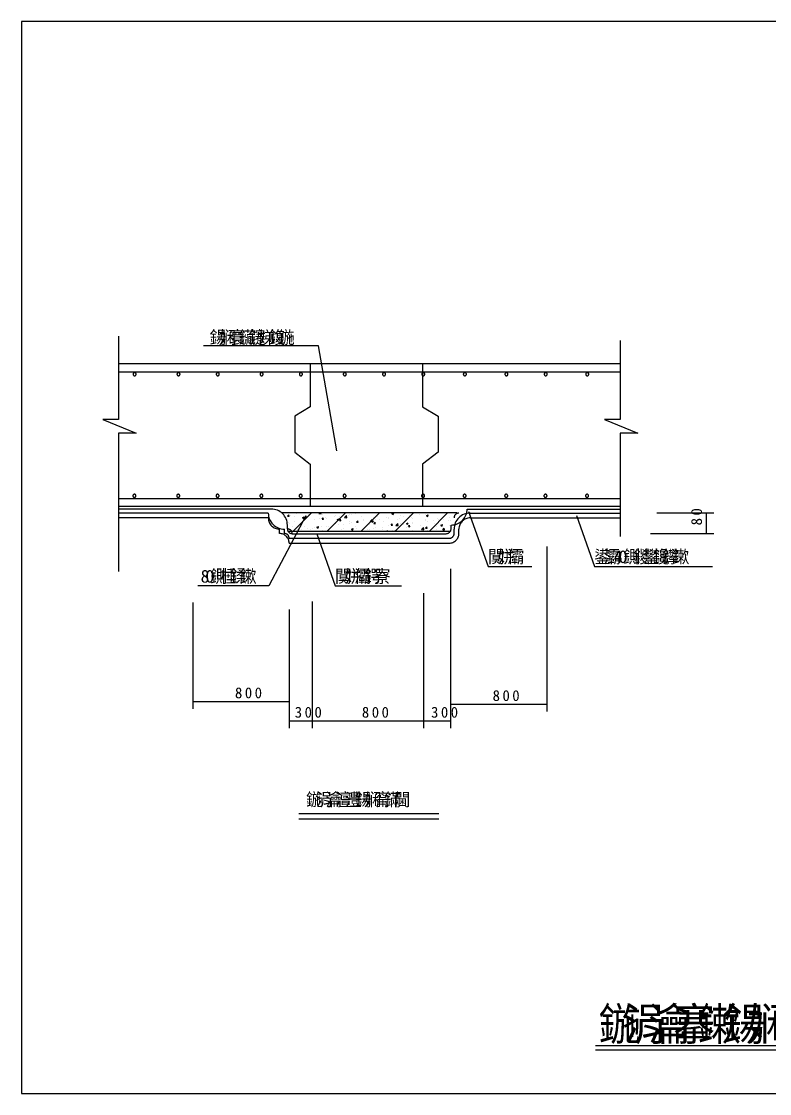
# Model space of a CAD drawing. Header units: metres. Extents: x 0 to 420, y 0 to 297.
# Drawn here: x 0 to 207.2, y 0 to 297 of the extents above; entities that cross this region are included whole.
import ezdxf

# ---------------------------------------------------------------- set-up
doc = ezdxf.new("R2010")
doc.units = ezdxf.units.M

msp = doc.modelspace()

# ---------------------------------------------------------------- linework, layer by layer
for p, q in [((420, 297), (0, 297)), ((0, 297), (0, 0)), ((26.92, 209.78), (26.87, 186.7)), ((165.83, 208.64), (165.83, 186.7)), ((82.3, 207.1), (50.39, 207.1)), ((87.35, 178.01), (82.3, 207.1)), ((26.87, 202.28), (165.83, 202.28)), ((79.99, 202.28), (79.99, 190.22)), ((111.11, 202.28), (111.11, 190.22)), ((26.87, 199.95), (165.83, 199.95)), ((79.99, 190.22), (75.69, 187.67)), ((111.11, 190.22), (115.42, 187.67)), ((75.69, 187.67), (75.69, 177.71)), ((115.42, 187.67), (115.42, 177.71)), ((26.87, 186.7), (22.56, 186.7)), ((22.56, 186.7), (31.73, 182.93)), ((161.51, 186.7), (170.68, 182.93)), ((165.83, 186.7), (161.51, 186.7)), ((26.87, 182.93), (26.87, 144.65)), ((31.73, 182.93), (26.87, 182.93)), ((165.83, 182.93), (165.83, 154.29)), ((170.68, 182.93), (165.83, 182.93)), ((75.69, 177.71), (79.99, 174.34)), ((115.42, 177.71), (111.11, 174.34)), ((79.99, 174.34), (79.99, 162.76)), ((111.11, 174.34), (111.11, 162.76)), ((26.87, 164.85), (165.83, 164.85)), ((26.87, 162.76), (165.83, 162.76)), ((69.21, 161.93), (26.87, 161.93)), ((68.37, 160.8), (26.87, 160.8)), ((120.54, 160.86), (72.1, 160.86)), ((72.72, 160.76), (72.72, 160.76)), ((75.28, 155.79), (80.35, 160.86)), ((75.84, 160.77), (75.84, 160.77)), ((76.27, 160.61), (76.27, 160.61)), ((77.85, 160.76), (77.85, 160.76)), ((79.53, 160.45), (79.53, 160.45)), ((79.83, 160.46), (79.83, 160.46)), ((82.38, 160.72), (82.51, 160.86)), ((82.38, 160.72), (82.97, 160.62)), ((82.97, 160.62), (82.95, 160.86)), ((84.71, 155.79), (89.77, 160.86)), ((91.44, 160.41), (91.44, 160.41)), ((92.56, 160.58), (92.56, 160.58)), ((94.13, 155.79), (99.19, 160.86)), ((94.81, 160.83), (94.81, 160.83)), ((102.57, 160.47), (102.57, 160.47)), ((102.62, 160.64), (103.09, 160.82)), ((102.62, 160.64), (102.95, 160.41)), ((102.95, 160.41), (103.09, 160.82)), ((103.55, 155.79), (108.62, 160.86)), ((108.44, 160.51), (108.44, 160.51)), ((110.13, 160.49), (110.13, 160.49)), ((112.98, 155.79), (118.04, 160.86)), ((120.59, 160.81), (120.63, 160.86)), ((123.43, 161.93), (165.83, 161.93)), ((123.85, 161.28), (129.28, 146.05)), ((124.27, 160.8), (165.83, 160.8)), ((176.02, 160.83), (191.72, 160.83)), ((189.72, 155.15), (189.72, 160.83)), ((68.37, 159.47), (26.87, 159.47)), ((78.77, 160.01), (68.55, 140.67)), ((73.65, 156.44), (73.65, 157.48)), ((73.71, 159.97), (74.04, 160.36)), ((73.71, 159.97), (74.11, 159.94)), ((74.11, 159.94), (74.04, 160.36)), ((74.09, 158.15), (74.09, 158.15)), ((74.31, 158.04), (74.31, 158.04)), ((74.39, 160.26), (74.39, 160.26)), ((75.64, 159.78), (75.64, 159.78)), ((75.76, 158.37), (75.76, 158.37)), ((77.77, 158.54), (77.77, 158.54)), ((77.87, 159.55), (78.34, 159.73)), ((77.87, 159.55), (78.2, 159.33)), ((78.2, 159.33), (78.34, 159.73)), ((78.28, 158.7), (78.28, 158.7)), ((78.49, 159.56), (78.82, 159.94)), ((78.49, 159.56), (78.89, 159.52)), ((78.89, 159.52), (78.82, 159.94)), ((81.19, 159.01), (81.19, 159.01)), ((82.49, 159.25), (82.49, 159.25)), ((83.27, 159.14), (83.6, 159.52)), ((83.27, 159.14), (83.67, 159.1)), ((83.39, 160.31), (83.39, 160.31)), ((83.67, 159.1), (83.6, 159.52)), ((84.16, 159.47), (84.16, 159.47)), ((84.56, 159.44), (84.56, 159.44)), ((86.68, 159.8), (86.68, 159.8)), ((86.94, 160.16), (86.94, 160.16)), ((87.02, 157.81), (87.02, 157.81)), ((87.45, 159.02), (87.91, 159.2)), ((87.45, 159.02), (87.78, 158.8)), ((87.78, 158.8), (87.91, 159.2)), ((87.94, 157.72), (87.94, 157.72)), ((88.02, 159.94), (88.02, 159.94)), ((88.05, 158.72), (88.37, 159.1)), ((88.05, 158.72), (88.45, 158.69)), ((88.45, 158.69), (88.38, 159.1)), ((89.14, 157.73), (89.14, 157.73)), ((89.49, 159.61), (90.01, 160.15)), ((89.49, 159.61), (90.09, 159.52)), ((90.09, 159.52), (90.01, 160.15)), ((90.5, 160.01), (90.5, 160.01)), ((90.8, 157.95), (90.8, 157.95)), ((90.89, 160.36), (90.89, 160.36)), ((90.91, 158.47), (90.91, 158.47)), ((91.36, 158.19), (91.36, 158.19)), ((92.83, 158.3), (93.15, 158.68)), ((92.83, 158.3), (93.23, 158.27)), ((93.23, 158.27), (93.15, 158.68)), ((93.33, 158.28), (93.33, 158.28)), ((94.06, 159.86), (94.06, 159.86)), ((94.73, 158.62), (94.73, 158.62)), ((94.8, 159.14), (94.8, 159.14)), ((96.39, 157.68), (96.39, 157.68)), ((96.6, 158.51), (97.12, 159.05)), ((96.6, 158.51), (97.2, 158.42)), ((97.02, 158.49), (97.49, 158.67)), ((97.02, 158.49), (97.36, 158.26)), ((97.2, 158.42), (97.12, 159.05)), ((97.36, 158.26), (97.49, 158.67)), ((97.54, 158.84), (97.54, 158.84)), ((97.61, 157.88), (97.93, 158.27)), ((97.61, 157.88), (98.01, 157.85)), ((97.62, 159.71), (97.62, 159.71)), ((98.01, 157.85), (97.93, 158.27)), ((98.19, 159.11), (98.19, 159.11)), ((98.68, 159.81), (98.68, 159.81)), ((99.2, 159.06), (99.2, 159.06)), ((100.28, 158.34), (100.28, 158.34)), ((101.17, 159.56), (101.17, 159.56)), ((101.61, 159.58), (101.61, 159.58)), ((101.73, 159.39), (101.73, 159.39)), ((102.39, 157.47), (102.71, 157.85)), ((102.39, 157.47), (102.79, 157.43)), ((102.79, 157.43), (102.71, 157.85)), ((103.72, 157.41), (104.24, 157.95)), ((104.17, 159.01), (104.17, 159.01)), ((104.31, 157.32), (104.24, 157.95)), ((104.73, 159.41), (104.73, 159.41)), ((104.9, 157.79), (104.9, 157.79)), ((104.98, 160.01), (104.98, 160.01)), ((105.85, 157.53), (105.85, 157.53)), ((105.94, 159.94), (105.94, 159.94)), ((106.6, 157.95), (107.07, 158.13)), ((106.6, 157.95), (106.93, 157.73)), ((106.93, 157.73), (107.07, 158.13)), ((107.17, 157.05), (107.49, 157.43)), ((107.57, 157.01), (107.49, 157.43)), ((107.61, 160.16), (107.61, 160.16)), ((108.05, 159.68), (108.05, 159.68)), ((108.29, 159.26), (108.29, 159.26)), ((108.36, 158.29), (108.36, 158.29)), ((108.38, 157.87), (108.38, 157.87)), ((111.78, 158.76), (111.78, 158.76)), ((111.85, 159.11), (111.85, 159.11)), ((111.94, 160.34), (111.94, 160.34)), ((112.2, 160.1), (112.67, 160.28)), ((112.2, 160.1), (112.53, 159.88)), ((112.53, 159.88), (112.67, 160.28)), ((112.58, 158.42), (112.58, 158.42)), ((114.25, 158.64), (114.25, 158.64)), ((114.48, 158.01), (114.48, 158.01)), ((115.14, 159.19), (115.14, 159.19)), ((115.4, 158.96), (115.4, 158.96)), ((116.18, 157.42), (116.64, 157.6)), ((116.18, 157.42), (116.51, 157.2)), ((116.51, 157.2), (116.64, 157.6)), ((116.78, 158.97), (116.78, 158.97)), ((118.37, 158.68), (118.37, 158.68)), ((118.52, 157.47), (118.52, 157.47)), ((118.6, 159.69), (118.6, 159.69)), ((118.96, 158.81), (118.96, 158.81)), ((118.99, 156.44), (118.99, 157.48)), ((124.27, 159.47), (165.83, 159.47)), ((153.7, 160.17), (158.74, 146.05)), ((71.48, 155.15), (71.48, 156.36)), ((72.81, 155.15), (72.81, 156.36)), ((73.82, 155.79), (118.82, 155.79)), ((74.23, 155.82), (74.23, 155.82)), ((74.98, 157.21), (74.98, 157.21)), ((74.98, 155.1), (117.65, 155.1)), ((75.37, 155.8), (75.37, 155.8)), ((76.38, 156.31), (76.38, 156.31)), ((76.53, 156.07), (76.53, 156.07)), ((77.69, 156.32), (77.69, 156.32)), ((78.53, 157.06), (78.53, 157.06)), ((79.25, 156.47), (79.25, 156.47)), ((79.94, 156.16), (79.94, 156.16)), ((80.73, 156.62), (80.73, 156.62)), ((81.11, 156.79), (81.11, 156.79)), ((81.77, 155.1), (86.93, 140.64)), ((81.85, 156.87), (82.31, 157.05)), ((81.85, 156.87), (82.18, 156.65)), ((82.09, 156.91), (82.09, 156.91)), ((82.18, 156.65), (82.31, 157.05)), ((82.4, 156.84), (82.4, 156.84)), ((83.14, 157.14), (83.14, 157.14)), ((83.49, 156.01), (83.49, 156.01)), ((84.48, 157.22), (84.48, 157.22)), ((84.93, 157.18), (84.93, 157.18)), ((85.65, 156.76), (85.65, 156.76)), ((87.05, 155.86), (87.05, 155.86)), ((88.62, 156.34), (88.62, 156.34)), ((89.2, 156.61), (89.2, 156.61)), ((91.28, 155.97), (91.28, 155.97)), ((91.42, 156.34), (91.89, 156.52)), ((91.42, 156.34), (91.76, 156.11)), ((91.76, 156.11), (91.89, 156.52)), ((92.51, 157.01), (92.51, 157.01)), ((92.76, 156.46), (92.76, 156.46)), ((94.65, 156.4), (94.65, 156.4)), ((95.78, 156.21), (95.78, 156.21)), ((96.32, 156.31), (96.32, 156.31)), ((97.45, 156.43), (97.45, 156.43)), ((98.11, 156.9), (98.11, 156.9)), ((99.88, 156.16), (99.88, 156.16)), ((99.98, 156.76), (99.98, 156.76)), ((101, 155.8), (101.47, 155.98)), ((101, 155.8), (101.02, 155.79)), ((101.4, 155.79), (101.47, 155.98)), ((101.53, 157.37), (101.53, 157.37)), ((102.83, 156.01), (102.83, 156.01)), ((103.43, 156.01), (103.43, 156.01)), ((103.72, 157.41), (104.31, 157.32)), ((104.18, 157.31), (104.18, 157.31)), ((106.71, 156.68), (106.71, 156.68)), ((106.99, 155.86), (106.99, 155.86)), ((107.17, 157.05), (107.57, 157.01)), ((108.28, 156.07), (108.28, 156.07)), ((110.6, 157.35), (110.6, 157.35)), ((110.83, 156.3), (111.35, 156.85)), ((110.83, 156.3), (111.42, 156.21)), ((110.83, 155.79), (110.83, 155.79)), ((111.42, 156.21), (111.35, 156.85)), ((111.7, 156.54), (111.7, 156.54)), ((111.95, 156.63), (112.27, 157.01)), ((111.95, 156.63), (112.35, 156.59)), ((112.35, 156.59), (112.27, 157.01)), ((112.5, 156.01), (112.5, 156.01)), ((115.02, 156.34), (115.02, 156.34)), ((115.06, 156.97), (115.06, 156.97)), ((116.73, 156.21), (117.05, 156.59)), ((116.73, 156.21), (117.13, 156.18)), ((117.13, 156.18), (117.05, 156.59)), ((119.83, 155.15), (119.83, 156.36)), ((121.16, 155.15), (121.16, 156.36)), ((174.25, 155.15), (191.72, 155.15)), ((74.15, 153.82), (118.49, 153.82)), ((74.15, 152.48), (118.49, 152.48)), ((145.51, 151.53), (145.51, 105.84)), ((129.27, 146.05), (141.38, 146.05)), ((158.72, 146.05), (191.38, 146.05)), ((118.82, 145.4), (118.82, 105.84)), ((118.82, 145.4), (118.82, 101.23)), ((68.55, 140.67), (48.84, 140.67)), ((86.91, 140.64), (105.23, 140.64)), ((111.37, 138.65), (111.37, 101.23)), ((111.37, 138.62), (111.37, 101.23)), ((47.48, 136.03), (47.48, 106.6)), ((74.15, 134.06), (74.15, 101.23)), ((74.15, 134.06), (74.15, 106.6)), ((80.55, 136.32), (80.55, 101.23)), ((80.55, 136.32), (80.55, 101.23)), ((47.48, 108.6), (74.15, 108.6)), ((118.82, 107.84), (145.51, 107.84)), ((74.15, 103.23), (80.55, 103.23)), ((80.55, 103.23), (111.37, 103.23)), ((111.37, 103.23), (118.82, 103.23)), ((76.87, 77.59), (115.61, 77.59)), ((76.87, 76.06), (115.61, 76.06)), ((158.97, 13.31), (280.94, 13.31)), ((158.97, 12.12), (281.59, 12.12)), ((0, 0), (420, 0))]:
    msp.add_line(p, q)
for points in [[(31.77, 199.28), (31.77, 199.32), (31.77, 199.36), (31.76, 199.4), (31.74, 199.44), (31.72, 199.48), (31.7, 199.52), (31.68, 199.55), (31.65, 199.58), (31.62, 199.61), (31.59, 199.63), (31.55, 199.66), (31.51, 199.67), (31.47, 199.69), (31.43, 199.7), (31.39, 199.7), (31.35, 199.71), (31.31, 199.7), (31.26, 199.7), (31.22, 199.69), (31.18, 199.67), (31.15, 199.66), (31.11, 199.63), (31.08, 199.61), (31.05, 199.58), (31.02, 199.55), (30.99, 199.52), (30.97, 199.48), (30.95, 199.44), (30.94, 199.4), (30.93, 199.36), (30.92, 199.32), (30.92, 199.28), (30.92, 199.24), (30.93, 199.2), (30.94, 199.16), (30.95, 199.12), (30.97, 199.08), (30.99, 199.04), (31.02, 199.01), (31.05, 198.98), (31.08, 198.95), (31.11, 198.92), (31.15, 198.9), (31.18, 198.88), (31.22, 198.87), (31.26, 198.86), (31.31, 198.85), (31.35, 198.85), (31.39, 198.85), (31.43, 198.86), (31.47, 198.87), (31.51, 198.88), (31.55, 198.9), (31.59, 198.92), (31.62, 198.95), (31.65, 198.98), (31.68, 199.01), (31.7, 199.04), (31.72, 199.08), (31.74, 199.12), (31.76, 199.16), (31.77, 199.2), (31.77, 199.24), (31.77, 199.28)], [(43.93, 199.28), (43.92, 199.32), (43.92, 199.36), (43.91, 199.4), (43.89, 199.44), (43.88, 199.48), (43.85, 199.52), (43.83, 199.55), (43.8, 199.58), (43.77, 199.61), (43.74, 199.63), (43.7, 199.66), (43.66, 199.67), (43.62, 199.69), (43.58, 199.7), (43.54, 199.7), (43.5, 199.71), (43.46, 199.7), (43.42, 199.7), (43.38, 199.69), (43.34, 199.67), (43.3, 199.66), (43.26, 199.63), (43.23, 199.61), (43.2, 199.58), (43.17, 199.55), (43.15, 199.52), (43.12, 199.48), (43.11, 199.44), (43.09, 199.4), (43.08, 199.36), (43.08, 199.32), (43.07, 199.28), (43.08, 199.24), (43.08, 199.2), (43.09, 199.16), (43.11, 199.12), (43.12, 199.08), (43.15, 199.04), (43.17, 199.01), (43.2, 198.98), (43.23, 198.95), (43.26, 198.92), (43.3, 198.9), (43.34, 198.88), (43.38, 198.87), (43.42, 198.86), (43.46, 198.85), (43.5, 198.85), (43.54, 198.85), (43.58, 198.86), (43.62, 198.87), (43.66, 198.88), (43.7, 198.9), (43.74, 198.92), (43.77, 198.95), (43.8, 198.98), (43.83, 199.01), (43.85, 199.04), (43.88, 199.08), (43.89, 199.12), (43.91, 199.16), (43.92, 199.2), (43.92, 199.24), (43.93, 199.28)], [(54.8, 199.28), (54.8, 199.32), (54.79, 199.36), (54.78, 199.4), (54.77, 199.44), (54.75, 199.48), (54.73, 199.52), (54.7, 199.55), (54.67, 199.58), (54.64, 199.61), (54.61, 199.63), (54.57, 199.66), (54.54, 199.67), (54.5, 199.69), (54.46, 199.7), (54.41, 199.7), (54.37, 199.71), (54.33, 199.7), (54.29, 199.7), (54.25, 199.69), (54.21, 199.67), (54.17, 199.66), (54.14, 199.63), (54.1, 199.61), (54.07, 199.58), (54.04, 199.55), (54.02, 199.52), (54, 199.48), (53.98, 199.44), (53.96, 199.4), (53.95, 199.36), (53.95, 199.32), (53.95, 199.28), (53.95, 199.24), (53.95, 199.2), (53.96, 199.16), (53.98, 199.12), (54, 199.08), (54.02, 199.04), (54.04, 199.01), (54.07, 198.98), (54.1, 198.95), (54.14, 198.92), (54.17, 198.9), (54.21, 198.88), (54.25, 198.87), (54.29, 198.86), (54.33, 198.85), (54.37, 198.85), (54.41, 198.85), (54.46, 198.86), (54.5, 198.87), (54.54, 198.88), (54.57, 198.9), (54.61, 198.92), (54.64, 198.95), (54.67, 198.98), (54.7, 199.01), (54.73, 199.04), (54.75, 199.08), (54.77, 199.12), (54.78, 199.16), (54.79, 199.2), (54.8, 199.24), (54.8, 199.28)], [(66.95, 199.28), (66.95, 199.32), (66.94, 199.36), (66.93, 199.4), (66.92, 199.44), (66.9, 199.48), (66.88, 199.52), (66.85, 199.55), (66.83, 199.58), (66.8, 199.61), (66.76, 199.63), (66.73, 199.66), (66.69, 199.67), (66.65, 199.69), (66.61, 199.7), (66.57, 199.7), (66.53, 199.71), (66.48, 199.7), (66.44, 199.7), (66.4, 199.69), (66.36, 199.67), (66.32, 199.66), (66.29, 199.63), (66.25, 199.61), (66.22, 199.58), (66.2, 199.55), (66.17, 199.52), (66.15, 199.48), (66.13, 199.44), (66.12, 199.4), (66.11, 199.36), (66.1, 199.32), (66.1, 199.28), (66.1, 199.24), (66.11, 199.2), (66.12, 199.16), (66.13, 199.12), (66.15, 199.08), (66.17, 199.04), (66.2, 199.01), (66.22, 198.98), (66.25, 198.95), (66.29, 198.92), (66.32, 198.9), (66.36, 198.88), (66.4, 198.87), (66.44, 198.86), (66.48, 198.85), (66.53, 198.85), (66.57, 198.85), (66.61, 198.86), (66.65, 198.87), (66.69, 198.88), (66.73, 198.9), (66.76, 198.92), (66.8, 198.95), (66.83, 198.98), (66.85, 199.01), (66.88, 199.04), (66.9, 199.08), (66.92, 199.12), (66.93, 199.16), (66.94, 199.2), (66.95, 199.24), (66.95, 199.28)], [(77.82, 199.28), (77.82, 199.32), (77.82, 199.36), (77.81, 199.4), (77.79, 199.44), (77.77, 199.48), (77.75, 199.52), (77.73, 199.55), (77.7, 199.58), (77.67, 199.61), (77.63, 199.63), (77.6, 199.66), (77.56, 199.67), (77.52, 199.69), (77.48, 199.7), (77.44, 199.7), (77.4, 199.71), (77.36, 199.7), (77.31, 199.7), (77.27, 199.69), (77.23, 199.67), (77.2, 199.66), (77.16, 199.63), (77.13, 199.61), (77.1, 199.58), (77.07, 199.55), (77.04, 199.52), (77.02, 199.48), (77, 199.44), (76.99, 199.4), (76.98, 199.36), (76.97, 199.32), (76.97, 199.28), (76.97, 199.24), (76.98, 199.2), (76.99, 199.16), (77, 199.12), (77.02, 199.08), (77.04, 199.04), (77.07, 199.01), (77.1, 198.98), (77.13, 198.95), (77.16, 198.92), (77.2, 198.9), (77.23, 198.88), (77.27, 198.87), (77.31, 198.86), (77.36, 198.85), (77.4, 198.85), (77.44, 198.85), (77.48, 198.86), (77.52, 198.87), (77.56, 198.88), (77.6, 198.9), (77.63, 198.92), (77.67, 198.95), (77.7, 198.98), (77.73, 199.01), (77.75, 199.04), (77.77, 199.08), (77.79, 199.12), (77.81, 199.16), (77.82, 199.2), (77.82, 199.24), (77.82, 199.28)], [(89.98, 199.28), (89.97, 199.32), (89.97, 199.36), (89.96, 199.4), (89.94, 199.44), (89.93, 199.48), (89.9, 199.52), (89.88, 199.55), (89.85, 199.58), (89.82, 199.61), (89.79, 199.63), (89.75, 199.66), (89.71, 199.67), (89.67, 199.69), (89.63, 199.7), (89.59, 199.7), (89.55, 199.71), (89.51, 199.7), (89.47, 199.7), (89.43, 199.69), (89.39, 199.67), (89.35, 199.66), (89.31, 199.63), (89.28, 199.61), (89.25, 199.58), (89.22, 199.55), (89.2, 199.52), (89.17, 199.48), (89.16, 199.44), (89.14, 199.4), (89.13, 199.36), (89.13, 199.32), (89.12, 199.28), (89.13, 199.24), (89.13, 199.2), (89.14, 199.16), (89.16, 199.12), (89.17, 199.08), (89.2, 199.04), (89.22, 199.01), (89.25, 198.98), (89.28, 198.95), (89.31, 198.92), (89.35, 198.9), (89.39, 198.88), (89.43, 198.87), (89.47, 198.86), (89.51, 198.85), (89.55, 198.85), (89.59, 198.85), (89.63, 198.86), (89.67, 198.87), (89.71, 198.88), (89.75, 198.9), (89.79, 198.92), (89.82, 198.95), (89.85, 198.98), (89.88, 199.01), (89.9, 199.04), (89.93, 199.08), (89.94, 199.12), (89.96, 199.16), (89.97, 199.2), (89.97, 199.24), (89.98, 199.28)], [(100.85, 199.28), (100.85, 199.32), (100.84, 199.36), (100.83, 199.4), (100.82, 199.44), (100.8, 199.48), (100.78, 199.52), (100.75, 199.55), (100.72, 199.58), (100.69, 199.61), (100.66, 199.63), (100.62, 199.66), (100.59, 199.67), (100.55, 199.69), (100.51, 199.7), (100.46, 199.7), (100.42, 199.71), (100.38, 199.7), (100.34, 199.7), (100.3, 199.69), (100.26, 199.67), (100.22, 199.66), (100.19, 199.63), (100.15, 199.61), (100.12, 199.58), (100.09, 199.55), (100.07, 199.52), (100.05, 199.48), (100.03, 199.44), (100.01, 199.4), (100, 199.36), (100, 199.32), (100, 199.28), (100, 199.24), (100, 199.2), (100.01, 199.16), (100.03, 199.12), (100.05, 199.08), (100.07, 199.04), (100.09, 199.01), (100.12, 198.98), (100.15, 198.95), (100.19, 198.92), (100.22, 198.9), (100.26, 198.88), (100.3, 198.87), (100.34, 198.86), (100.38, 198.85), (100.42, 198.85), (100.46, 198.85), (100.51, 198.86), (100.55, 198.87), (100.59, 198.88), (100.62, 198.9), (100.66, 198.92), (100.69, 198.95), (100.72, 198.98), (100.75, 199.01), (100.78, 199.04), (100.8, 199.08), (100.82, 199.12), (100.83, 199.16), (100.84, 199.2), (100.85, 199.24), (100.85, 199.28)], [(111.72, 199.28), (111.72, 199.32), (111.71, 199.36), (111.7, 199.4), (111.69, 199.44), (111.67, 199.48), (111.65, 199.52), (111.63, 199.55), (111.6, 199.58), (111.57, 199.61), (111.53, 199.63), (111.5, 199.66), (111.46, 199.67), (111.42, 199.69), (111.38, 199.7), (111.34, 199.7), (111.3, 199.71), (111.25, 199.7), (111.21, 199.7), (111.17, 199.69), (111.13, 199.67), (111.09, 199.66), (111.06, 199.63), (111.02, 199.61), (110.99, 199.58), (110.97, 199.55), (110.94, 199.52), (110.92, 199.48), (110.9, 199.44), (110.89, 199.4), (110.88, 199.36), (110.87, 199.32), (110.87, 199.28), (110.87, 199.24), (110.88, 199.2), (110.89, 199.16), (110.9, 199.12), (110.92, 199.08), (110.94, 199.04), (110.97, 199.01), (110.99, 198.98), (111.02, 198.95), (111.06, 198.92), (111.09, 198.9), (111.13, 198.88), (111.17, 198.87), (111.21, 198.86), (111.25, 198.85), (111.3, 198.85), (111.34, 198.85), (111.38, 198.86), (111.42, 198.87), (111.46, 198.88), (111.5, 198.9), (111.53, 198.92), (111.57, 198.95), (111.6, 198.98), (111.63, 199.01), (111.65, 199.04), (111.67, 199.08), (111.69, 199.12), (111.7, 199.16), (111.71, 199.2), (111.72, 199.24), (111.72, 199.28)], [(123.23, 199.28), (123.23, 199.32), (123.23, 199.36), (123.22, 199.4), (123.2, 199.44), (123.18, 199.48), (123.16, 199.52), (123.14, 199.55), (123.11, 199.58), (123.08, 199.61), (123.04, 199.63), (123.01, 199.66), (122.97, 199.67), (122.93, 199.69), (122.89, 199.7), (122.85, 199.7), (122.81, 199.71), (122.77, 199.7), (122.72, 199.7), (122.68, 199.69), (122.64, 199.67), (122.61, 199.66), (122.57, 199.63), (122.54, 199.61), (122.51, 199.58), (122.48, 199.55), (122.45, 199.52), (122.43, 199.48), (122.41, 199.44), (122.4, 199.4), (122.39, 199.36), (122.38, 199.32), (122.38, 199.28), (122.38, 199.24), (122.39, 199.2), (122.4, 199.16), (122.41, 199.12), (122.43, 199.08), (122.45, 199.04), (122.48, 199.01), (122.51, 198.98), (122.54, 198.95), (122.57, 198.92), (122.61, 198.9), (122.64, 198.88), (122.68, 198.87), (122.72, 198.86), (122.77, 198.85), (122.81, 198.85), (122.85, 198.85), (122.89, 198.86), (122.93, 198.87), (122.97, 198.88), (123.01, 198.9), (123.04, 198.92), (123.08, 198.95), (123.11, 198.98), (123.14, 199.01), (123.16, 199.04), (123.18, 199.08), (123.2, 199.12), (123.22, 199.16), (123.23, 199.2), (123.23, 199.24), (123.23, 199.28)], [(134.75, 199.28), (134.74, 199.32), (134.74, 199.36), (134.73, 199.4), (134.71, 199.44), (134.7, 199.48), (134.68, 199.52), (134.65, 199.55), (134.62, 199.58), (134.59, 199.61), (134.56, 199.63), (134.52, 199.66), (134.48, 199.67), (134.44, 199.69), (134.4, 199.7), (134.36, 199.7), (134.32, 199.71), (134.28, 199.7), (134.24, 199.7), (134.2, 199.69), (134.16, 199.67), (134.12, 199.66), (134.08, 199.63), (134.05, 199.61), (134.02, 199.58), (133.99, 199.55), (133.97, 199.52), (133.94, 199.48), (133.93, 199.44), (133.91, 199.4), (133.9, 199.36), (133.9, 199.32), (133.89, 199.28), (133.9, 199.24), (133.9, 199.2), (133.91, 199.16), (133.93, 199.12), (133.94, 199.08), (133.97, 199.04), (133.99, 199.01), (134.02, 198.98), (134.05, 198.95), (134.08, 198.92), (134.12, 198.9), (134.16, 198.88), (134.2, 198.87), (134.24, 198.86), (134.28, 198.85), (134.32, 198.85), (134.36, 198.85), (134.4, 198.86), (134.44, 198.87), (134.48, 198.88), (134.52, 198.9), (134.56, 198.92), (134.59, 198.95), (134.62, 198.98), (134.65, 199.01), (134.68, 199.04), (134.7, 199.08), (134.71, 199.12), (134.73, 199.16), (134.74, 199.2), (134.74, 199.24), (134.75, 199.28)], [(145.62, 199.28), (145.62, 199.32), (145.61, 199.36), (145.6, 199.4), (145.59, 199.44), (145.57, 199.48), (145.55, 199.52), (145.52, 199.55), (145.49, 199.58), (145.46, 199.61), (145.43, 199.63), (145.39, 199.66), (145.36, 199.67), (145.32, 199.69), (145.28, 199.7), (145.24, 199.7), (145.19, 199.71), (145.15, 199.7), (145.11, 199.7), (145.07, 199.69), (145.03, 199.67), (144.99, 199.66), (144.96, 199.63), (144.92, 199.61), (144.89, 199.58), (144.86, 199.55), (144.84, 199.52), (144.82, 199.48), (144.8, 199.44), (144.78, 199.4), (144.77, 199.36), (144.77, 199.32), (144.77, 199.28), (144.77, 199.24), (144.77, 199.2), (144.78, 199.16), (144.8, 199.12), (144.82, 199.08), (144.84, 199.04), (144.86, 199.01), (144.89, 198.98), (144.92, 198.95), (144.96, 198.92), (144.99, 198.9), (145.03, 198.88), (145.07, 198.87), (145.11, 198.86), (145.15, 198.85), (145.19, 198.85), (145.24, 198.85), (145.28, 198.86), (145.32, 198.87), (145.36, 198.88), (145.39, 198.9), (145.43, 198.92), (145.46, 198.95), (145.49, 198.98), (145.52, 199.01), (145.55, 199.04), (145.57, 199.08), (145.59, 199.12), (145.6, 199.16), (145.61, 199.2), (145.62, 199.24), (145.62, 199.28)], [(157.13, 199.28), (157.13, 199.32), (157.12, 199.36), (157.11, 199.4), (157.1, 199.44), (157.08, 199.48), (157.06, 199.52), (157.04, 199.55), (157.01, 199.58), (156.98, 199.61), (156.94, 199.63), (156.91, 199.66), (156.87, 199.67), (156.83, 199.69), (156.79, 199.7), (156.75, 199.7), (156.71, 199.71), (156.66, 199.7), (156.62, 199.7), (156.58, 199.69), (156.54, 199.67), (156.5, 199.66), (156.47, 199.63), (156.43, 199.61), (156.4, 199.58), (156.38, 199.55), (156.35, 199.52), (156.33, 199.48), (156.31, 199.44), (156.3, 199.4), (156.29, 199.36), (156.28, 199.32), (156.28, 199.28), (156.28, 199.24), (156.29, 199.2), (156.3, 199.16), (156.31, 199.12), (156.33, 199.08), (156.35, 199.04), (156.38, 199.01), (156.4, 198.98), (156.43, 198.95), (156.47, 198.92), (156.5, 198.9), (156.54, 198.88), (156.58, 198.87), (156.62, 198.86), (156.66, 198.85), (156.71, 198.85), (156.75, 198.85), (156.79, 198.86), (156.83, 198.87), (156.87, 198.88), (156.91, 198.9), (156.94, 198.92), (156.98, 198.95), (157.01, 198.98), (157.04, 199.01), (157.06, 199.04), (157.08, 199.08), (157.1, 199.12), (157.11, 199.16), (157.12, 199.2), (157.13, 199.24), (157.13, 199.28)], [(31.71, 165.59), (31.71, 165.63), (31.71, 165.67), (31.7, 165.71), (31.68, 165.75), (31.66, 165.79), (31.64, 165.82), (31.62, 165.86), (31.59, 165.89), (31.56, 165.92), (31.52, 165.94), (31.49, 165.96), (31.45, 165.98), (31.41, 165.99), (31.37, 166), (31.33, 166.01), (31.29, 166.01), (31.25, 166.01), (31.2, 166), (31.16, 165.99), (31.12, 165.98), (31.09, 165.96), (31.05, 165.94), (31.02, 165.92), (30.99, 165.89), (30.96, 165.86), (30.93, 165.82), (30.91, 165.79), (30.89, 165.75), (30.88, 165.71), (30.87, 165.67), (30.86, 165.63), (30.86, 165.59), (30.86, 165.54), (30.87, 165.5), (30.88, 165.46), (30.89, 165.42), (30.91, 165.38), (30.93, 165.35), (30.96, 165.31), (30.99, 165.28), (31.02, 165.26), (31.05, 165.23), (31.09, 165.21), (31.12, 165.19), (31.16, 165.18), (31.2, 165.17), (31.25, 165.16), (31.29, 165.16), (31.33, 165.16), (31.37, 165.17), (31.41, 165.18), (31.45, 165.19), (31.49, 165.21), (31.52, 165.23), (31.56, 165.26), (31.59, 165.28), (31.62, 165.31), (31.64, 165.35), (31.66, 165.38), (31.68, 165.42), (31.7, 165.46), (31.71, 165.5), (31.71, 165.54), (31.71, 165.59)], [(43.87, 165.59), (43.86, 165.63), (43.86, 165.67), (43.85, 165.71), (43.83, 165.75), (43.82, 165.79), (43.79, 165.82), (43.77, 165.86), (43.74, 165.89), (43.71, 165.92), (43.68, 165.94), (43.64, 165.96), (43.6, 165.98), (43.56, 165.99), (43.52, 166), (43.48, 166.01), (43.44, 166.01), (43.4, 166.01), (43.36, 166), (43.32, 165.99), (43.28, 165.98), (43.24, 165.96), (43.2, 165.94), (43.17, 165.92), (43.14, 165.89), (43.11, 165.86), (43.08, 165.82), (43.06, 165.79), (43.04, 165.75), (43.03, 165.71), (43.02, 165.67), (43.01, 165.63), (43.01, 165.59), (43.01, 165.54), (43.02, 165.5), (43.03, 165.46), (43.04, 165.42), (43.06, 165.38), (43.08, 165.35), (43.11, 165.31), (43.14, 165.28), (43.17, 165.26), (43.2, 165.23), (43.24, 165.21), (43.28, 165.19), (43.32, 165.18), (43.36, 165.17), (43.4, 165.16), (43.44, 165.16), (43.48, 165.16), (43.52, 165.17), (43.56, 165.18), (43.6, 165.19), (43.64, 165.21), (43.68, 165.23), (43.71, 165.26), (43.74, 165.28), (43.77, 165.31), (43.79, 165.35), (43.82, 165.38), (43.83, 165.42), (43.85, 165.46), (43.86, 165.5), (43.86, 165.54), (43.87, 165.59)], [(54.74, 165.59), (54.74, 165.63), (54.73, 165.67), (54.72, 165.71), (54.71, 165.75), (54.69, 165.79), (54.67, 165.82), (54.64, 165.86), (54.61, 165.89), (54.58, 165.92), (54.55, 165.94), (54.51, 165.96), (54.47, 165.98), (54.44, 165.99), (54.39, 166), (54.35, 166.01), (54.31, 166.01), (54.27, 166.01), (54.23, 166), (54.19, 165.99), (54.15, 165.98), (54.11, 165.96), (54.07, 165.94), (54.04, 165.92), (54.01, 165.89), (53.98, 165.86), (53.96, 165.82), (53.94, 165.79), (53.92, 165.75), (53.9, 165.71), (53.89, 165.67), (53.89, 165.63), (53.89, 165.59), (53.89, 165.54), (53.89, 165.5), (53.9, 165.46), (53.92, 165.42), (53.94, 165.38), (53.96, 165.35), (53.98, 165.31), (54.01, 165.28), (54.04, 165.26), (54.07, 165.23), (54.11, 165.21), (54.15, 165.19), (54.19, 165.18), (54.23, 165.17), (54.27, 165.16), (54.31, 165.16), (54.35, 165.16), (54.39, 165.17), (54.44, 165.18), (54.47, 165.19), (54.51, 165.21), (54.55, 165.23), (54.58, 165.26), (54.61, 165.28), (54.64, 165.31), (54.67, 165.35), (54.69, 165.38), (54.71, 165.42), (54.72, 165.46), (54.73, 165.5), (54.74, 165.54), (54.74, 165.59)], [(66.89, 165.59), (66.89, 165.63), (66.88, 165.67), (66.87, 165.71), (66.86, 165.75), (66.84, 165.79), (66.82, 165.82), (66.79, 165.86), (66.77, 165.89), (66.73, 165.92), (66.7, 165.94), (66.66, 165.96), (66.63, 165.98), (66.59, 165.99), (66.55, 166), (66.51, 166.01), (66.46, 166.01), (66.42, 166.01), (66.38, 166), (66.34, 165.99), (66.3, 165.98), (66.26, 165.96), (66.23, 165.94), (66.19, 165.92), (66.16, 165.89), (66.13, 165.86), (66.11, 165.82), (66.09, 165.79), (66.07, 165.75), (66.06, 165.71), (66.05, 165.67), (66.04, 165.63), (66.04, 165.59), (66.04, 165.54), (66.05, 165.5), (66.06, 165.46), (66.07, 165.42), (66.09, 165.38), (66.11, 165.35), (66.13, 165.31), (66.16, 165.28), (66.19, 165.26), (66.23, 165.23), (66.26, 165.21), (66.3, 165.19), (66.34, 165.18), (66.38, 165.17), (66.42, 165.16), (66.46, 165.16), (66.51, 165.16), (66.55, 165.17), (66.59, 165.18), (66.63, 165.19), (66.66, 165.21), (66.7, 165.23), (66.73, 165.26), (66.77, 165.28), (66.79, 165.31), (66.82, 165.35), (66.84, 165.38), (66.86, 165.42), (66.87, 165.46), (66.88, 165.5), (66.89, 165.54), (66.89, 165.59)], [(77.76, 165.59), (77.76, 165.63), (77.75, 165.67), (77.74, 165.71), (77.73, 165.75), (77.71, 165.79), (77.69, 165.82), (77.67, 165.86), (77.64, 165.89), (77.61, 165.92), (77.57, 165.94), (77.54, 165.96), (77.5, 165.98), (77.46, 165.99), (77.42, 166), (77.38, 166.01), (77.34, 166.01), (77.29, 166.01), (77.25, 166), (77.21, 165.99), (77.17, 165.98), (77.14, 165.96), (77.1, 165.94), (77.07, 165.92), (77.03, 165.89), (77.01, 165.86), (76.98, 165.82), (76.96, 165.79), (76.94, 165.75), (76.93, 165.71), (76.92, 165.67), (76.91, 165.63), (76.91, 165.59), (76.91, 165.54), (76.92, 165.5), (76.93, 165.46), (76.94, 165.42), (76.96, 165.38), (76.98, 165.35), (77.01, 165.31), (77.03, 165.28), (77.07, 165.26), (77.1, 165.23), (77.14, 165.21), (77.17, 165.19), (77.21, 165.18), (77.25, 165.17), (77.29, 165.16), (77.34, 165.16), (77.38, 165.16), (77.42, 165.17), (77.46, 165.18), (77.5, 165.19), (77.54, 165.21), (77.57, 165.23), (77.61, 165.26), (77.64, 165.28), (77.67, 165.31), (77.69, 165.35), (77.71, 165.38), (77.73, 165.42), (77.74, 165.46), (77.75, 165.5), (77.76, 165.54), (77.76, 165.59)], [(89.92, 165.59), (89.91, 165.63), (89.91, 165.67), (89.9, 165.71), (89.88, 165.75), (89.86, 165.79), (89.84, 165.82), (89.82, 165.86), (89.79, 165.89), (89.76, 165.92), (89.73, 165.94), (89.69, 165.96), (89.65, 165.98), (89.61, 165.99), (89.57, 166), (89.53, 166.01), (89.49, 166.01), (89.45, 166.01), (89.41, 166), (89.36, 165.99), (89.33, 165.98), (89.29, 165.96), (89.25, 165.94), (89.22, 165.92), (89.19, 165.89), (89.16, 165.86), (89.13, 165.82), (89.11, 165.79), (89.09, 165.75), (89.08, 165.71), (89.07, 165.67), (89.06, 165.63), (89.06, 165.59), (89.06, 165.54), (89.07, 165.5), (89.08, 165.46), (89.09, 165.42), (89.11, 165.38), (89.13, 165.35), (89.16, 165.31), (89.19, 165.28), (89.22, 165.26), (89.25, 165.23), (89.29, 165.21), (89.33, 165.19), (89.36, 165.18), (89.41, 165.17), (89.45, 165.16), (89.49, 165.16), (89.53, 165.16), (89.57, 165.17), (89.61, 165.18), (89.65, 165.19), (89.69, 165.21), (89.73, 165.23), (89.76, 165.26), (89.79, 165.28), (89.82, 165.31), (89.84, 165.35), (89.86, 165.38), (89.88, 165.42), (89.9, 165.46), (89.91, 165.5), (89.91, 165.54), (89.92, 165.59)], [(100.79, 165.59), (100.79, 165.63), (100.78, 165.67), (100.77, 165.71), (100.76, 165.75), (100.74, 165.79), (100.72, 165.82), (100.69, 165.86), (100.66, 165.89), (100.63, 165.92), (100.6, 165.94), (100.56, 165.96), (100.52, 165.98), (100.49, 165.99), (100.44, 166), (100.4, 166.01), (100.36, 166.01), (100.32, 166.01), (100.28, 166), (100.24, 165.99), (100.2, 165.98), (100.16, 165.96), (100.12, 165.94), (100.09, 165.92), (100.06, 165.89), (100.03, 165.86), (100.01, 165.82), (99.99, 165.79), (99.97, 165.75), (99.95, 165.71), (99.94, 165.67), (99.94, 165.63), (99.93, 165.59), (99.94, 165.54), (99.94, 165.5), (99.95, 165.46), (99.97, 165.42), (99.99, 165.38), (100.01, 165.35), (100.03, 165.31), (100.06, 165.28), (100.09, 165.26), (100.12, 165.23), (100.16, 165.21), (100.2, 165.19), (100.24, 165.18), (100.28, 165.17), (100.32, 165.16), (100.36, 165.16), (100.4, 165.16), (100.44, 165.17), (100.49, 165.18), (100.52, 165.19), (100.56, 165.21), (100.6, 165.23), (100.63, 165.26), (100.66, 165.28), (100.69, 165.31), (100.72, 165.35), (100.74, 165.38), (100.76, 165.42), (100.77, 165.46), (100.78, 165.5), (100.79, 165.54), (100.79, 165.59)], [(111.66, 165.59), (111.66, 165.63), (111.65, 165.67), (111.64, 165.71), (111.63, 165.75), (111.61, 165.79), (111.59, 165.82), (111.56, 165.86), (111.54, 165.89), (111.5, 165.92), (111.47, 165.94), (111.44, 165.96), (111.4, 165.98), (111.36, 165.99), (111.32, 166), (111.28, 166.01), (111.23, 166.01), (111.19, 166.01), (111.15, 166), (111.11, 165.99), (111.07, 165.98), (111.03, 165.96), (111, 165.94), (110.96, 165.92), (110.93, 165.89), (110.9, 165.86), (110.88, 165.82), (110.86, 165.79), (110.84, 165.75), (110.83, 165.71), (110.82, 165.67), (110.81, 165.63), (110.81, 165.59), (110.81, 165.54), (110.82, 165.5), (110.83, 165.46), (110.84, 165.42), (110.86, 165.38), (110.88, 165.35), (110.9, 165.31), (110.93, 165.28), (110.96, 165.26), (111, 165.23), (111.03, 165.21), (111.07, 165.19), (111.11, 165.18), (111.15, 165.17), (111.19, 165.16), (111.23, 165.16), (111.28, 165.16), (111.32, 165.17), (111.36, 165.18), (111.4, 165.19), (111.44, 165.21), (111.47, 165.23), (111.5, 165.26), (111.54, 165.28), (111.56, 165.31), (111.59, 165.35), (111.61, 165.38), (111.63, 165.42), (111.64, 165.46), (111.65, 165.5), (111.66, 165.54), (111.66, 165.59)], [(123.17, 165.59), (123.17, 165.63), (123.17, 165.67), (123.15, 165.71), (123.14, 165.75), (123.12, 165.79), (123.1, 165.82), (123.08, 165.86), (123.05, 165.89), (123.02, 165.92), (122.98, 165.94), (122.95, 165.96), (122.91, 165.98), (122.87, 165.99), (122.83, 166), (122.79, 166.01), (122.75, 166.01), (122.7, 166.01), (122.66, 166), (122.62, 165.99), (122.58, 165.98), (122.55, 165.96), (122.51, 165.94), (122.48, 165.92), (122.44, 165.89), (122.42, 165.86), (122.39, 165.82), (122.37, 165.79), (122.35, 165.75), (122.34, 165.71), (122.33, 165.67), (122.32, 165.63), (122.32, 165.59), (122.32, 165.54), (122.33, 165.5), (122.34, 165.46), (122.35, 165.42), (122.37, 165.38), (122.39, 165.35), (122.42, 165.31), (122.44, 165.28), (122.48, 165.26), (122.51, 165.23), (122.55, 165.21), (122.58, 165.19), (122.62, 165.18), (122.66, 165.17), (122.7, 165.16), (122.75, 165.16), (122.79, 165.16), (122.83, 165.17), (122.87, 165.18), (122.91, 165.19), (122.95, 165.21), (122.98, 165.23), (123.02, 165.26), (123.05, 165.28), (123.08, 165.31), (123.1, 165.35), (123.12, 165.38), (123.14, 165.42), (123.15, 165.46), (123.17, 165.5), (123.17, 165.54), (123.17, 165.59)], [(134.69, 165.59), (134.68, 165.63), (134.68, 165.67), (134.67, 165.71), (134.65, 165.75), (134.64, 165.79), (134.61, 165.82), (134.59, 165.86), (134.56, 165.89), (134.53, 165.92), (134.5, 165.94), (134.46, 165.96), (134.42, 165.98), (134.38, 165.99), (134.34, 166), (134.3, 166.01), (134.26, 166.01), (134.22, 166.01), (134.18, 166), (134.14, 165.99), (134.1, 165.98), (134.06, 165.96), (134.02, 165.94), (133.99, 165.92), (133.96, 165.89), (133.93, 165.86), (133.9, 165.82), (133.88, 165.79), (133.86, 165.75), (133.85, 165.71), (133.84, 165.67), (133.83, 165.63), (133.83, 165.59), (133.83, 165.54), (133.84, 165.5), (133.85, 165.46), (133.86, 165.42), (133.88, 165.38), (133.9, 165.35), (133.93, 165.31), (133.96, 165.28), (133.99, 165.26), (134.02, 165.23), (134.06, 165.21), (134.1, 165.19), (134.14, 165.18), (134.18, 165.17), (134.22, 165.16), (134.26, 165.16), (134.3, 165.16), (134.34, 165.17), (134.38, 165.18), (134.42, 165.19), (134.46, 165.21), (134.5, 165.23), (134.53, 165.26), (134.56, 165.28), (134.59, 165.31), (134.61, 165.35), (134.64, 165.38), (134.65, 165.42), (134.67, 165.46), (134.68, 165.5), (134.68, 165.54), (134.69, 165.59)], [(145.56, 165.59), (145.56, 165.63), (145.55, 165.67), (145.54, 165.71), (145.53, 165.75), (145.51, 165.79), (145.49, 165.82), (145.46, 165.86), (145.43, 165.89), (145.4, 165.92), (145.37, 165.94), (145.33, 165.96), (145.3, 165.98), (145.26, 165.99), (145.22, 166), (145.17, 166.01), (145.13, 166.01), (145.09, 166.01), (145.05, 166), (145.01, 165.99), (144.97, 165.98), (144.93, 165.96), (144.89, 165.94), (144.86, 165.92), (144.83, 165.89), (144.8, 165.86), (144.78, 165.82), (144.76, 165.79), (144.74, 165.75), (144.72, 165.71), (144.71, 165.67), (144.71, 165.63), (144.71, 165.59), (144.71, 165.54), (144.71, 165.5), (144.72, 165.46), (144.74, 165.42), (144.76, 165.38), (144.78, 165.35), (144.8, 165.31), (144.83, 165.28), (144.86, 165.26), (144.89, 165.23), (144.93, 165.21), (144.97, 165.19), (145.01, 165.18), (145.05, 165.17), (145.09, 165.16), (145.13, 165.16), (145.17, 165.16), (145.22, 165.17), (145.26, 165.18), (145.3, 165.19), (145.33, 165.21), (145.37, 165.23), (145.4, 165.26), (145.43, 165.28), (145.46, 165.31), (145.49, 165.35), (145.51, 165.38), (145.53, 165.42), (145.54, 165.46), (145.55, 165.5), (145.56, 165.54), (145.56, 165.59)], [(157.07, 165.59), (157.07, 165.63), (157.06, 165.67), (157.05, 165.71), (157.04, 165.75), (157.02, 165.79), (157, 165.82), (156.97, 165.86), (156.95, 165.89), (156.91, 165.92), (156.88, 165.94), (156.85, 165.96), (156.81, 165.98), (156.77, 165.99), (156.73, 166), (156.69, 166.01), (156.64, 166.01), (156.6, 166.01), (156.56, 166), (156.52, 165.99), (156.48, 165.98), (156.44, 165.96), (156.41, 165.94), (156.37, 165.92), (156.34, 165.89), (156.31, 165.86), (156.29, 165.82), (156.27, 165.79), (156.25, 165.75), (156.24, 165.71), (156.23, 165.67), (156.22, 165.63), (156.22, 165.59), (156.22, 165.54), (156.23, 165.5), (156.24, 165.46), (156.25, 165.42), (156.27, 165.38), (156.29, 165.35), (156.31, 165.31), (156.34, 165.28), (156.37, 165.26), (156.41, 165.23), (156.44, 165.21), (156.48, 165.19), (156.52, 165.18), (156.56, 165.17), (156.6, 165.16), (156.64, 165.16), (156.69, 165.16), (156.73, 165.17), (156.77, 165.18), (156.81, 165.19), (156.85, 165.21), (156.88, 165.23), (156.91, 165.26), (156.95, 165.28), (156.97, 165.31), (157, 165.35), (157.02, 165.38), (157.04, 165.42), (157.05, 165.46), (157.06, 165.5), (157.07, 165.54), (157.07, 165.59)], [(68.37, 160.8), (68.39, 160.36), (68.46, 159.93), (68.56, 159.51), (68.71, 159.1), (68.89, 158.71), (69.12, 158.33), (69.38, 157.98), (69.67, 157.66), (69.99, 157.37), (70.34, 157.11), (70.72, 156.88), (71.11, 156.7), (71.52, 156.55), (71.95, 156.44), (72.38, 156.38), (72.81, 156.36)], [(73.65, 157.48), (73.63, 157.92), (73.57, 158.35), (73.46, 158.77), (73.31, 159.19), (73.13, 159.58), (72.9, 159.95), (72.64, 160.3), (72.35, 160.63), (72.03, 160.92), (71.68, 161.18), (71.3, 161.4), (70.91, 161.59), (70.5, 161.74), (70.08, 161.84), (69.64, 161.91), (69.21, 161.93), (69.21, 161.93)], [(73.65, 157.48), (73.63, 157.92), (73.57, 158.35), (73.46, 158.77), (73.31, 159.19), (73.13, 159.58), (72.9, 159.95), (72.64, 160.3), (72.35, 160.63), (72.03, 160.92), (71.68, 161.18), (71.3, 161.4), (70.91, 161.59), (70.5, 161.74), (70.08, 161.84), (69.64, 161.91), (69.21, 161.93), (69.21, 161.93)], [(118.99, 157.48), (119.42, 157.51), (119.85, 157.57), (120.28, 157.68), (120.69, 157.82), (121.08, 158.01), (121.46, 158.23), (121.81, 158.49), (122.13, 158.79), (122.42, 159.11), (122.68, 159.46), (122.91, 159.83), (123.09, 160.23), (123.24, 160.64), (123.34, 161.06), (123.41, 161.49), (123.43, 161.93), (123.43, 161.93)], [(124.27, 160.8), (123.83, 160.78), (123.4, 160.71), (122.98, 160.61), (122.57, 160.46), (122.17, 160.28), (121.8, 160.05), (121.45, 159.79), (121.13, 159.5), (120.83, 159.18), (120.57, 158.83), (120.35, 158.45), (120.16, 158.06), (120.02, 157.65), (119.91, 157.22), (119.85, 156.79), (119.83, 156.36), (119.83, 156.36)], [(121.16, 160.8), (121.03, 160.79), (120.9, 160.77), (120.77, 160.74), (120.65, 160.7), (120.53, 160.64), (120.42, 160.58), (120.31, 160.5), (120.22, 160.41), (120.13, 160.31), (120.05, 160.21), (119.98, 160.1), (119.93, 159.98), (119.88, 159.85), (119.85, 159.73), (119.83, 159.6), (119.83, 159.47), (119.83, 159.47)], [(68.37, 159.47), (68.38, 159.16), (68.43, 158.86), (68.5, 158.56), (68.61, 158.28), (68.74, 158), (68.89, 157.74), (69.08, 157.49), (69.28, 157.27), (69.51, 157.06), (69.75, 156.88), (70.01, 156.72), (70.29, 156.59), (70.58, 156.49), (70.87, 156.42), (71.17, 156.37), (71.48, 156.36)], [(124.27, 159.47), (123.96, 159.45), (123.66, 159.41), (123.37, 159.33), (123.08, 159.23), (122.8, 159.1), (122.54, 158.94), (122.3, 158.76), (122.07, 158.56), (121.86, 158.33), (121.68, 158.09), (121.53, 157.82), (121.4, 157.55), (121.29, 157.26), (121.22, 156.96), (121.17, 156.66), (121.16, 156.36), (121.16, 156.36)], [(74.15, 152.48), (74.13, 152.75), (74.09, 153), (74.03, 153.26), (73.94, 153.5), (73.83, 153.74), (73.7, 153.96), (73.54, 154.18), (73.36, 154.37), (73.17, 154.54), (72.96, 154.7), (72.74, 154.83), (72.5, 154.95), (72.25, 155.03), (72, 155.1), (71.74, 155.14), (71.48, 155.15), (71.48, 155.15)], [(74.15, 153.82), (74.14, 153.95), (74.12, 154.08), (74.09, 154.2), (74.04, 154.33), (73.99, 154.45), (73.92, 154.56), (73.84, 154.66), (73.75, 154.76), (73.66, 154.85), (73.55, 154.93), (73.44, 154.99), (73.32, 155.05), (73.2, 155.09), (73.07, 155.12), (72.94, 155.14), (72.81, 155.15), (72.81, 155.15)], [(74.98, 155.1), (74.98, 155.24), (74.96, 155.36), (74.93, 155.49), (74.88, 155.61), (74.83, 155.73), (74.76, 155.85), (74.68, 155.95), (74.59, 156.05), (74.5, 156.14), (74.39, 156.21), (74.28, 156.28), (74.16, 156.34), (74.04, 156.38), (73.91, 156.41), (73.78, 156.43), (73.65, 156.44), (73.65, 156.44)], [(73.65, 156.44), (73.66, 156.31), (73.68, 156.18), (73.71, 156.05), (73.75, 155.93), (73.81, 155.81), (73.88, 155.7), (73.95, 155.59), (74.04, 155.5), (74.14, 155.41), (74.24, 155.33), (74.36, 155.26), (74.47, 155.21), (74.6, 155.16), (74.72, 155.13), (74.85, 155.11), (74.98, 155.1), (74.98, 155.1)], [(117.65, 155.1), (117.79, 155.11), (117.91, 155.13), (118.04, 155.16), (118.16, 155.21), (118.28, 155.26), (118.39, 155.33), (118.5, 155.41), (118.6, 155.5), (118.68, 155.59), (118.76, 155.7), (118.83, 155.81), (118.89, 155.93), (118.93, 156.05), (118.96, 156.18), (118.98, 156.31), (118.99, 156.44), (118.99, 156.44)], [(118.49, 152.48), (118.75, 152.5), (119.01, 152.54), (119.27, 152.6), (119.51, 152.69), (119.75, 152.8), (119.97, 152.93), (120.18, 153.09), (120.38, 153.26), (120.55, 153.46), (120.71, 153.67), (120.84, 153.89), (120.96, 154.13), (121.04, 154.38), (121.11, 154.63), (121.15, 154.89), (121.16, 155.15), (121.16, 155.15)], [(118.49, 153.82), (118.62, 153.82), (118.75, 153.84), (118.88, 153.87), (119, 153.92), (119.12, 153.97), (119.23, 154.04), (119.34, 154.12), (119.44, 154.21), (119.52, 154.3), (119.6, 154.41), (119.67, 154.52), (119.72, 154.64), (119.77, 154.76), (119.8, 154.89), (119.82, 155.02), (119.83, 155.15), (119.83, 155.15)]]:
    msp.add_lwpolyline(points)

# ---------------------------------------------------------------- texts
for s, height, p in [('鍚', 3.55, (52.12, 207.7)), ('娴', 3.55, (54.82, 207.7)), ('寰', 3.55, (57.53, 207.7)), ('鑶', 3.55, (60.23, 207.7)), ('鑳', 3.55, (62.94, 207.7)), ('娣', 3.55, (65.64, 207.7)), ('鍑', 3.55, (68.34, 207.7)), ('鍦', 3.55, (71.05, 207.7)), ('闃', 3.55, (129.18, 146.96)), ('姘', 3.55, (131.89, 146.96)), ('灞', 3.55, (134.59, 146.96)), ('鍙', 3.55, (158.63, 146.96)), ('灞', 3.55, (161.34, 146.96)), ('4', 3.55, (164.04, 146.96)), ('0', 3.55, (165.4, 146.96)), ('鍘', 3.55, (166.75, 146.96)), ('鍐', 3.55, (169.45, 146.96)), ('鐢', 3.55, (172.16, 146.96)), ('鑱', 3.55, (174.86, 146.96)), ('鑻', 3.55, (177.56, 146.96)), ('鏉', 3.55, (180.27, 146.96)), ('鍘', 3.55, (52.33, 141.54)), ('棰', 3.55, (55.03, 141.54)), ('鍒', 3.55, (57.74, 141.54)), ('鏉', 3.55, (60.44, 141.54)), ('姘', 3.55, (89.53, 141.54)), ('灞', 3.55, (92.23, 141.54)), ('鍔', 3.55, (94.94, 141.54)), ('寮', 3.55, (97.64, 141.54)), ('8', 3.55, (49.62, 141.54)), ('0', 3.55, (50.98, 141.54)), ('闃', 3.55, (86.82, 141.54)), ('8', 3, (59.13, 109.51)), ('0', 3, (61.86, 109.51)), ('0', 3, (64.59, 109.51)), ('8', 3, (130.49, 108.75)), ('0', 3, (133.22, 108.75)), ('0', 3, (135.94, 108.75)), ('3', 3, (75.69, 104.14)), ('0', 3, (78.42, 104.14)), ('0', 3, (81.15, 104.14)), ('8', 3, (94.28, 104.14)), ('0', 3, (97.01, 104.14)), ('0', 3, (99.74, 104.14)), ('3', 3, (113.44, 104.14)), ('0', 3, (116.17, 104.14)), ('0', 3, (118.89, 104.14)), ('鍦', 3.55, (78.84, 79.69)), ('涓', 3.55, (81.54, 79.69)), ('瀹', 3.55, (84.24, 79.69)), ('澶', 3.55, (86.95, 79.69)), ('澧', 3.55, (89.65, 79.69)), ('鍚', 3.55, (92.36, 79.69)), ('娴', 3.55, (95.06, 79.69)), ('甯', 3.55, (97.77, 79.69)), ('鏋', 3.55, (100.47, 79.69)), ('閫', 3.55, (103.17, 79.69)), ('鍦', 9.02, (159.86, 14.74)), ('涓', 9.02, (166.72, 14.74)), ('瀹', 9.02, (173.58, 14.74)), ('搴', 9.02, (180.45, 14.74)), ('鏉', 9.02, (187.31, 14.74)), ('鍚', 9.02, (194.18, 14.74)), ('娴', 9.02, (201.04, 14.74))]:
    msp.add_text(s, height=height).set_placement(p)
for s, p in [('0', (188.47, 160.13)), ('8', (188.47, 157.4))]:
    msp.add_text(s, height=3, rotation=90).set_placement(p)

doc.saveas('drawing.dxf')
